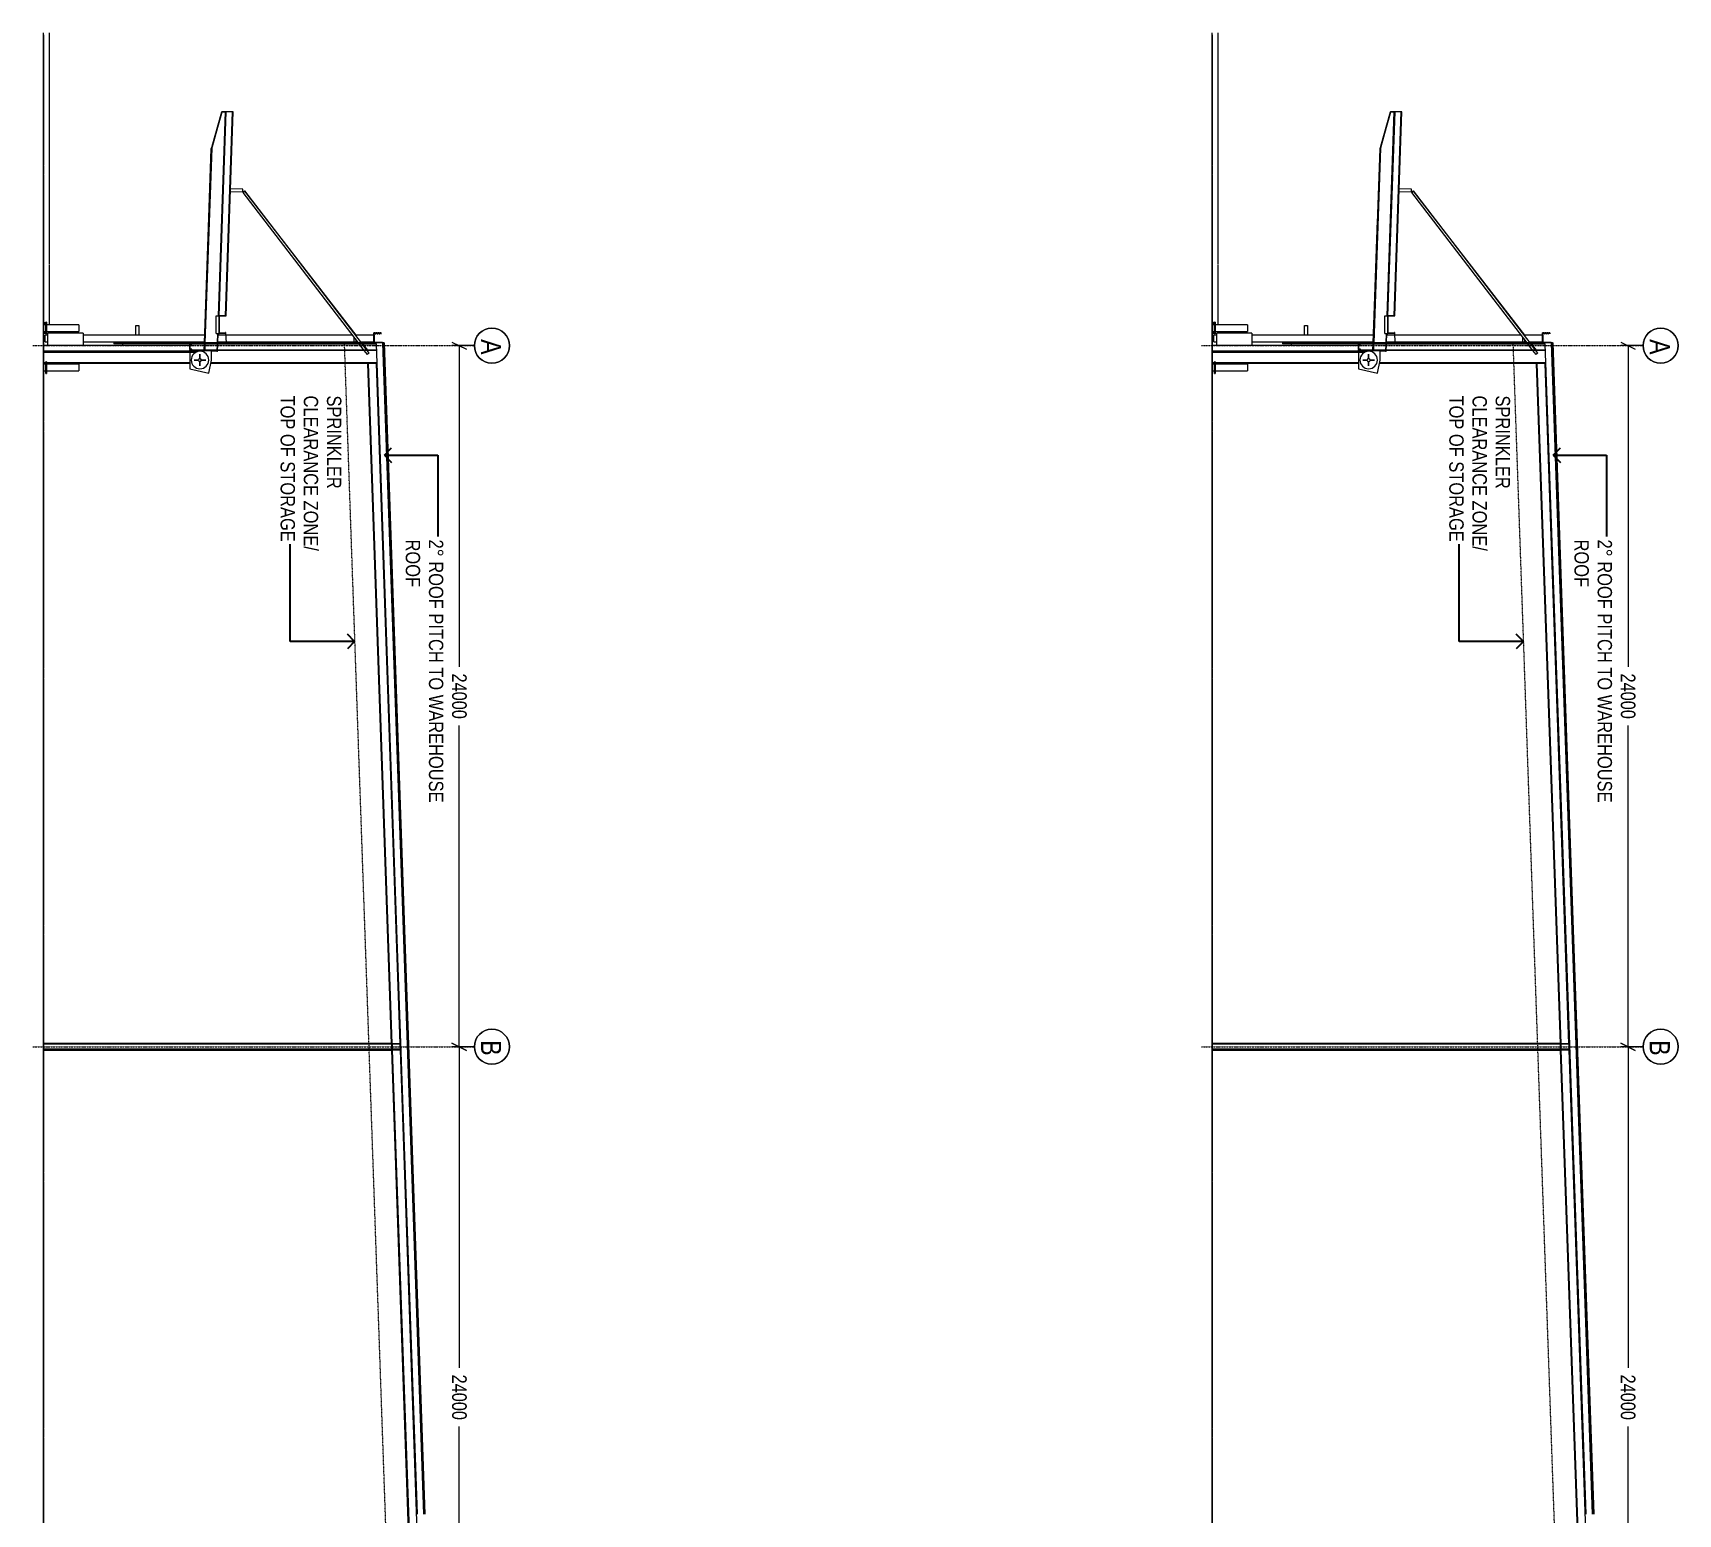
# Model space of a CAD drawing. Header units: millimetres. Extents: x -637480 to 299894, y -125373 to 39000.
# Drawn here: x -597480 to -541172, y -39999 to 10706 of the extents above; entities that cross this region are included whole.
import ezdxf

# ---------------------------------------------------------------- set-up
doc = ezdxf.new("R2010")
doc.units = ezdxf.units.MM
for name, pattern in [('Xref building Toll$0$_SBA Dash Dot - Datum', [4.4, 2.4, -1, 0, -1]), ('Xref building Toll$0$_SBA Dash Dot - Loose', [6, 4, -1, 0, -1]), ('Xref building Toll$0$_SBA Hidden Line - Loose', [2.4, 1.2, -1.2])]:
    doc.linetypes.add(name, pattern=pattern)
for name, color, linetype, lineweight in [('AM_BOR', 4, 'Continuous', 25), ('Xref building Toll$0$A-DETL', 90, 'Continuous', 9), ('Xref building Toll$0$A-DETL-HDLN', 90, 'Xref building Toll$0$_SBA Hidden Line - Loose', 9), ('Xref building Toll$0$A-DOOR', 31, 'Continuous', 9), ('Xref building Toll$0$A-DOOR-FRAM', 31, 'Continuous', 9), ('Xref building Toll$0$A-FLOR', 192, 'Continuous', 25), ('Xref building Toll$0$A-FLOR-LEVL', 51, 'Continuous', 9), ('Xref building Toll$0$A-GENM', 13, 'Continuous', 9), ('Xref building Toll$0$A-ROOF', 132, 'Continuous', 25), ('Xref building Toll$0$A-ROOF-MCUT', 132, 'Continuous', 9), ('Xref building Toll$0$A-ROOF-OTLN', 132, 'Continuous', 9), ('Xref building Toll$0$A-WALL', 113, 'Continuous', 9), ('Xref building Toll$0$annotation - dimensions', 7, 'Continuous', 0), ('Xref building Toll$0$G-ANNO-TEXT', 40, 'Continuous', 35), ('Xref building Toll$0$P-PIPE', 3, 'Continuous', 9), ('Xref building Toll$0$S-BEAM', 12, 'Continuous', 9), ('Xref building Toll$0$S-COLS', 52, 'Continuous', 9), ('Xref building Toll$0$S-GRID-IDEN', 1, 'Continuous', 25)]:
    doc.layers.add(name, color=color, linetype=linetype, lineweight=lineweight)
doc.layers.add('Xref building Toll$0$S-GRID', color=8, linetype='Continuous')
doc.styles.add('Xref building Toll$0$1 500 general', font='arial.ttf', dxfattribs={"width": 0.870588, "height": 850})
doc.styles.add('Xref building Toll$0$1 500 general_0', font='arial.ttf', dxfattribs={"width": 0.870588})
doc.styles.add('Xref building Toll$0$Arial Narrow', font='ARIALN.TTF', dxfattribs={"height": 491.641337})
doc.styles.add('Xref building Toll$0$Arial Narrow_1', font='ARIALN.TTF', dxfattribs={"height": 688.297872})
doc.dimstyles.new('Xref building Toll$0$1 500', dxfattribs={"dimtxt": 850, "dimasz": 425, "dimexe": 425, "dimexo": 0.0625, "dimgap": 425, "dimtad": 1, "dimdec": 0, "dimzin": 11, "dimdsep": 46, "dimtxsty": 'Xref building Toll$0$1 500 general', "dimblk": 'Xref building Toll$0$_Oblique_2.0', "dimcen": 0.09, "dimclrd": 256, "dimclre": 256, "dimadec": 4, "dimazin": 3, "dimtfac": 1, "dimtdec": 0, "dimtmove": 2, "dimatfit": 1, "dimldrblk": 'Xref building Toll$0$TerminatorOpen_2.0', "dimfxl": 1700, "dimfxlon": 1, "dimfrac": 2, "dimtolj": 1, "dimtzin": 11, "dimlwd": 0, "dimlwe": 0, "dimarcsym": 0})

# ---------------------------------------------------------------- blocks, each defined once
blk = doc.blocks.new('Xref building Toll$0$_SBA ROLLER LVDoor_C Clip At Side - 6000W x 5000H-991602-SECTION WAREHOUSE B')
at = {"layer": 'Xref building Toll$0$A-DOOR'}
for p, q in [((-139839, 47850), (-139839, 47100)), ((-139520, 47850), (-139839, 47850)), ((-139820, 47450), (-139820, 44500)), ((-139790, 44500), (-139790, 47319)), ((-139720, 47450), (-139720, 47451)), ((-139720, 47451), (-139570, 47451)), ((-139570, 47450), (-139720, 47450)), ((-139521, 47500), (-139521, 47650)), ((-139521, 47650), (-139520, 47650)), ((-139521, 47250), (-139521, 47400)), ((-139070, 47750), (-139520, 47850)), ((-139520, 47650), (-139520, 47500)), ((-139520, 47400), (-139520, 47250)), ((-139470, 47451), (-139320, 47451)), ((-139320, 47450), (-139470, 47450)), ((-139320, 47451), (-139320, 47450)), ((-139220, 47100), (-139070, 47750)), ((-140078, 47175), (-140078, 47100)), ((-140066, 47175), (-140078, 47175)), ((-140078, 47100), (-139878, 47100)), ((-140066, 47118), (-140066, 47175)), ((-139902, 47106), (-140054, 47106)), ((-140024, 42100), (-140024, 47100)), ((-139878, 47175), (-139890, 47175)), ((-139890, 47175), (-139890, 47118)), ((-139878, 47100), (-139878, 47175)), ((-139839, 47100), (-139878, 47100)), ((-139839, 47100), (-139220, 47100)), ((-139824, 47100), (-139824, 42100)), ((-139520, 47250), (-139521, 47250)), ((-139820, 44500), (-139790, 44500)), ((-139790, 44500), (-139820, 44500)), ((-139820, 44500), (-139820, 42100)), ((-139790, 42100), (-139790, 44500)), ((-139820, 42100), (-139790, 42100))]:
    blk.add_line(p, q, dxfattribs=at)
for centre, radius, start, end in [((-139520, 47450), 300, 90, 180), ((-139520, 47450), 300, 180, 205.8419), ((-139520, 47450), 300, 180, 270), ((-139520, 47450), 50, 90.573, 179.427), ((-139520, 47450), 50, 180.573, 269.427), ((-139520, 47450), 300, 0, 90), ((-139520, 47450), 50, 0.573, 89.427), ((-139520, 47450), 50, 270.573, 359.427), ((-139520, 47450), 300, 270, 0), ((-140054, 47118), 12, 180, 270), ((-139902, 47118), 12, 270, 0)]:
    blk.add_arc(centre, radius, start, end, dxfattribs=at)
at = {"layer": 'Xref building Toll$0$A-DOOR-FRAM'}
for p, q in [((-140012, 47106), (-140012, 47169)), ((-139822, 47100), (-139822, 42100)), ((-139788, 42100), (-139788, 47100)), ((-139786, 47100), (-139786, 42100))]:
    blk.add_line(p, q, dxfattribs=at)
blk = doc.blocks.new('Xref building Toll$0$Removable - Bollard Cast-In - 165 Bollard 1200 high - B2-623364-SECTION WAREHOUSE B')
at = {"layer": 'Xref building Toll$0$A-GENM'}
for p, q in [((-140725, 43300), (-140725, 42200)), ((-140725, 43300), (-140612, 43300)), ((-140612, 43300), (-140500, 43300)), ((-140500, 42200), (-140500, 43300)), ((-140812, 42200), (-140812, 42188)), ((-140812, 42188), (-140812, 42176)), ((-140811, 42200), (-140612, 42200)), ((-140811, 42188), (-140612, 42188)), ((-140612, 42188), (-140811, 42188)), ((-140612, 42176), (-140811, 42176)), ((-140725, 42176), (-140725, 42100)), ((-140612, 42200), (-140414, 42200)), ((-140612, 42188), (-140414, 42188)), ((-140414, 42188), (-140612, 42188)), ((-140414, 42176), (-140612, 42176)), ((-140500, 42100), (-140500, 42176)), ((-140412, 42188), (-140412, 42200)), ((-140412, 42176), (-140412, 42188))]:
    blk.add_line(p, q, dxfattribs=at)
blk = doc.blocks.new('Xref building Toll$0$_SBA ROLLER LVDoor_C Clip At Side - 6000W x 5000H-V2-SECTION WAREHOUSE B')
at = {"layer": 'Xref building Toll$0$A-DOOR-FRAM'}
for p, q in [((-140012, 47169), (-140012, 47106)), ((-140012, 47106), (-140012, 47169))]:
    blk.add_line(p, q, dxfattribs=at)
blk = doc.blocks.new('Xref building Toll$0$Removable - Bollard Cast-In - 165 Bollard 1200 high - B2-V3-SECTION WAREHOUSE B')
at = {"layer": 'Xref building Toll$0$A-GENM'}
for p, q in [((-140812, 42124), (-140812, 42112)), ((-140812, 42112), (-140812, 42100)), ((-140811, 42124), (-140726, 42124)), ((-140811, 42112), (-140726, 42112)), ((-140726, 42112), (-140811, 42112)), ((-140499, 42124), (-140414, 42124)), ((-140499, 42112), (-140414, 42112)), ((-140414, 42112), (-140499, 42112)), ((-140412, 42112), (-140412, 42124)), ((-140412, 42100), (-140412, 42112))]:
    blk.add_line(p, q, dxfattribs=at)
blk = doc.blocks.new('Xref building Toll$0$UC-Universal Column-Column - C4_5-250UC73-1332366-SECTION WAREHOUSE B')
at = {"layer": 'Xref building Toll$0$S-COLS'}
for p, q in [((-116139, 42100), (-116139, 54011)), ((-115885, 54020), (-115885, 42100))]:
    blk.add_line(p, q, dxfattribs=at)
blk = doc.blocks.new('Xref building Toll$0$DWP_Downpipe - 225mm-1364441-SECTION WAREHOUSE B')
at = {"layer": 'Xref building Toll$0$P-PIPE'}
for p, q in [((-140370, 53410), (-140370, 53401)), ((-140370, 53410), (-140257, 53410)), ((-140370, 53399), (-140370, 52775)), ((-140257, 53410), (-140145, 53410)), ((-140145, 53401), (-140145, 53410)), ((-140145, 52948), (-140145, 53399)), ((-140370, 52664), (-140370, 48346)), ((-140145, 48354), (-140145, 52836)), ((-140370, 48334), (-140370, 48075)), ((-140145, 48067), (-140145, 48342)), ((-140370, 47618), (-140370, 43450)), ((-140145, 43450), (-140145, 47610)), ((-140370, 42250), (-140370, 42150)), ((-140145, 42150), (-140145, 42250)), ((-140257, 42150), (-140370, 42150)), ((-140145, 42150), (-140257, 42150))]:
    blk.add_line(p, q, dxfattribs=at)
blk = doc.blocks.new('Xref building Toll$0$IVS-GM-DownPipe Cover - DP 225mm-1271533-SECTION WAREHOUSE B')
at = {"layer": 'Xref building Toll$0$A-GENM'}
for p, q in [((-140442, 43450), (-140442, 42250)), ((-140442, 43450), (-140276, 43450)), ((-140276, 43450), (-140024, 43450)), ((-140276, 42250), (-140442, 42250)), ((-140024, 42250), (-140276, 42250))]:
    blk.add_line(p, q, dxfattribs=at)
blk = doc.blocks.new('Xref building Toll$0$DPS_Downpipe Clamp - D225-744012-SECTION WAREHOUSE B')
at = {"layer": 'Xref building Toll$0$A-GENM'}
for p, q in [((-140375, 52782), (-140375, 52771)), ((-140375, 52782), (-140362, 52782)), ((-140140, 52732), (-140281, 52732)), ((-140215, 52782), (-140140, 52782)), ((-140140, 52782), (-140106, 52782)), ((-140140, 52732), (-140140, 52782)), ((-140106, 52732), (-140140, 52732))]:
    blk.add_line(p, q, dxfattribs=at)
blk = doc.blocks.new('Xref building Toll$0$IVS-GM-Face Based-Sump Pit - 600x600x100mm-1378060-SECTION WAREHOUSE B')
at = {"layer": 'Xref building Toll$0$A-GENM'}
for p, q in [((-141036, 48009), (-141036, 48098)), ((-140432, 48009), (-141036, 48009)), ((-140432, 48009), (-140432, 48109))]:
    blk.add_line(p, q, dxfattribs=at)
blk = doc.blocks.new('Xref building Toll$0$IVS-GM-Face Based-Sump Pit - 600x600x100mm-1268147-SECTION WAREHOUSE B')
at = {"layer": 'Xref building Toll$0$A-GENM'}
for p, q in [((-140708, 45359), (-140370, 45359)), ((-140708, 45259), (-140708, 45359)), ((-140370, 45259), (-140708, 45259)), ((-140145, 45359), (-140106, 45359)), ((-140106, 45259), (-140145, 45259))]:
    blk.add_line(p, q, dxfattribs=at)
blk = doc.blocks.new('Xref building Toll$0$UC-Universal Column-Column - C2_5-200UC60-1337977-SECTION WAREHOUSE B')
at = {"layer": 'Xref building Toll$0$S-COLS'}
for p, q in [((-116115, 54319), (-116115, 42100)), ((-116101, 54320), (-116101, 42100)), ((-115924, 54326), (-115924, 42100)), ((-115910, 42100), (-115910, 54326))]:
    blk.add_line(p, q, dxfattribs=at)
blk = doc.blocks.new('Xref building Toll$0$UB-Universal Beam-Column - C1_5_460UB75-1337975-SECTION WAREHOUSE B')
at = {"layer": 'Xref building Toll$0$S-COLS'}
for p, q in [((-139420, 53505), (-139420, 47830)), ((-139405, 53506), (-139405, 47824)), ((-139862, 53490), (-139862, 47100)), ((-139848, 53490), (-139848, 47100)), ((-139420, 47100), (-139420, 42200)), ((-139405, 47100), (-139405, 42200)), ((-139420, 42176), (-139420, 42100)), ((-139405, 42176), (-139405, 42100))]:
    blk.add_line(p, q, dxfattribs=at)
blk = doc.blocks.new('Xref building Toll$0$Grid - Grid Head-235101-SECTION WAREHOUSE B')
at = {"layer": 'Xref building Toll$0$S-GRID-IDEN'}
blk.add_circle((-140012, 62123), 600, dxfattribs=at)
for start, end in [(0, 180), (180, 0)]:
    blk.add_arc((-140012, 62123), 600, start, end, dxfattribs=at)
blk = doc.blocks.new('Xref building Toll$0$_Oblique_2.0')
at = {"color": 0, "linetype": 'ByBlock', "lineweight": -2}
for p, q in [((0, 0), (-1, 0)), ((0.5, 1), (-0.5, -1))]:
    blk.add_line(p, q, dxfattribs=at)
blk = doc.blocks.new('*D145')
at = {"layer": 'Defpoints', "color": 0, "linetype": 'Continuous', "transparency": 16777216}
for p in [(-542886, -24000), (-542361, -24000), (-542372, -48000)]:
    blk.add_point(p, dxfattribs=at)
at = {"layer": 'Xref building Toll$0$annotation - dimensions', "linetype": 'Continuous', "lineweight": 0, "transparency": 16777216}
for p, q in [((-542361, -24000), (-543136, -24000)), ((-542886, -24250), (-542886, -34995)), ((-542886, -47750), (-542886, -37005)), ((-542372, -48000), (-543136, -48000))]:
    blk.add_line(p, q, dxfattribs=at)
at = {"layer": 'Xref building Toll$0$annotation - dimensions', "linetype": 'Continuous', "lineweight": 0, "transparency": 16777216, "xscale": 250, "yscale": 250, "zscale": 250}
for p, rotation in [((-542886, -24000), 90), ((-542886, -48000), 270)]:
    blk.add_blockref('Xref building Toll$0$_Oblique_2.0', p, dxfattribs=dict(at, rotation=rotation))
at = {"layer": 'Xref building Toll$0$annotation - dimensions', "color": 0, "linetype": 'Continuous', "lineweight": 0, "transparency": 16777216, "insert": (-542886, -36000), "char_height": 500, "attachment_point": 5, "rotation": 270, "style": 'Xref building Toll$0$1 500 general_0'}
blk.add_mtext('\\A1;\\H1x;\\W0.8;24000', dxfattribs=at)
blk = doc.blocks.new('Xref building Toll$0$TerminatorOpen_2.0')
at = {"color": 0, "linetype": 'ByBlock', "lineweight": -2}
for q in [(-1, 1), (-1, 0), (-1, -1)]:
    blk.add_line((0, 0), q, dxfattribs=at)
blk = doc.blocks.new('*D147')
at = {"layer": 'Defpoints', "color": 0, "linetype": 'Continuous', "transparency": 16777216}
for p in [(-542372, 0), (-542886, -24000), (-542361, -24000)]:
    blk.add_point(p, dxfattribs=at)
at = {"layer": 'Xref building Toll$0$annotation - dimensions', "linetype": 'Continuous', "lineweight": 0, "transparency": 16777216}
for p, q in [((-542372, 0), (-543136, 0)), ((-542886, -250), (-542886, -10995)), ((-542886, -23750), (-542886, -13005)), ((-542361, -24000), (-543136, -24000))]:
    blk.add_line(p, q, dxfattribs=at)
at = {"layer": 'Xref building Toll$0$annotation - dimensions', "linetype": 'Continuous', "lineweight": 0, "transparency": 16777216, "xscale": 250, "yscale": 250, "zscale": 250}
for p, rotation in [((-542886, 0), 90), ((-542886, -24000), 270)]:
    blk.add_blockref('Xref building Toll$0$_Oblique_2.0', p, dxfattribs=dict(at, rotation=rotation))
at = {"layer": 'Xref building Toll$0$annotation - dimensions', "color": 0, "linetype": 'Continuous', "lineweight": 0, "transparency": 16777216, "insert": (-542886, -12000), "char_height": 500, "attachment_point": 5, "rotation": 270, "style": 'Xref building Toll$0$1 500 general_0'}
blk.add_mtext('\\A1;\\H1x;\\W0.8;24000', dxfattribs=at)
blk = doc.blocks.new('*D135')
at = {"layer": 'Defpoints', "color": 0, "linetype": 'Continuous', "transparency": 16777216}
for p in [(-582886, -24000), (-582361, -24000), (-582372, -48000)]:
    blk.add_point(p, dxfattribs=at)
at = {"layer": 'Xref building Toll$0$annotation - dimensions', "linetype": 'Continuous', "lineweight": 0, "transparency": 16777216}
for p, q in [((-582361, -24000), (-583136, -24000)), ((-582886, -24250), (-582886, -34995)), ((-582886, -47750), (-582886, -37005)), ((-582372, -48000), (-583136, -48000))]:
    blk.add_line(p, q, dxfattribs=at)
at = {"layer": 'Xref building Toll$0$annotation - dimensions', "linetype": 'Continuous', "lineweight": 0, "transparency": 16777216, "xscale": 250, "yscale": 250, "zscale": 250}
for p, rotation in [((-582886, -24000), 90), ((-582886, -48000), 270)]:
    blk.add_blockref('Xref building Toll$0$_Oblique_2.0', p, dxfattribs=dict(at, rotation=rotation))
at = {"layer": 'Xref building Toll$0$annotation - dimensions', "color": 0, "linetype": 'Continuous', "lineweight": 0, "transparency": 16777216, "insert": (-582886, -36000), "char_height": 500, "attachment_point": 5, "rotation": 270, "style": 'Xref building Toll$0$1 500 general_0'}
blk.add_mtext('\\A1;\\H1x;\\W0.8;24000', dxfattribs=at)
blk = doc.blocks.new('*D137')
at = {"layer": 'Defpoints', "color": 0, "linetype": 'Continuous', "transparency": 16777216}
for p in [(-582372, 0), (-582886, -24000), (-582361, -24000)]:
    blk.add_point(p, dxfattribs=at)
at = {"layer": 'Xref building Toll$0$annotation - dimensions', "linetype": 'Continuous', "lineweight": 0, "transparency": 16777216}
for p, q in [((-582372, 0), (-583136, 0)), ((-582886, -250), (-582886, -10995)), ((-582886, -23750), (-582886, -13005)), ((-582361, -24000), (-583136, -24000))]:
    blk.add_line(p, q, dxfattribs=at)
at = {"layer": 'Xref building Toll$0$annotation - dimensions', "linetype": 'Continuous', "lineweight": 0, "transparency": 16777216, "xscale": 250, "yscale": 250, "zscale": 250}
for p, rotation in [((-582886, 0), 90), ((-582886, -24000), 270)]:
    blk.add_blockref('Xref building Toll$0$_Oblique_2.0', p, dxfattribs=dict(at, rotation=rotation))
at = {"layer": 'Xref building Toll$0$annotation - dimensions', "color": 0, "linetype": 'Continuous', "lineweight": 0, "transparency": 16777216, "insert": (-582886, -12000), "char_height": 500, "attachment_point": 5, "rotation": 270, "style": 'Xref building Toll$0$1 500 general_0'}
blk.add_mtext('\\A1;\\H1x;\\W0.8;24000', dxfattribs=at)
blk = doc.blocks.new('Xref building Toll')
at = {"layer": 'Xref building Toll$0$A-DETL'}
for p, q in [((-597113.3, -150), (-597113.3, 10706.5)), ((-557113.3, -150), (-557113.3, 10706.5))]:
    blk.add_line(p, q, dxfattribs=at)
at = {"layer": 'Xref building Toll$0$A-DETL-HDLN'}
for p, q in [((-584717.1, -60000), (-586815.3, 84)), ((-544717.1, -60000), (-546815.3, 84))]:
    blk.add_line(p, q, dxfattribs=at)
at = {"layer": 'Xref building Toll$0$A-FLOR'}
for p, q in [((-597113.3, -120000), (-597113.3, -150)), ((-557113.3, -120000), (-557113.3, -150))]:
    blk.add_line(p, q, dxfattribs=at)
at = {"layer": 'Xref building Toll$0$A-FLOR-LEVL', "linetype": 'Xref building Toll$0$_SBA Dash Dot - Datum'}
for p, q in [((-597113.3, 10636.8), (-597113.3, -123289.7)), ((-557113.3, 10636.8), (-557113.3, -123289.7))]:
    blk.add_line(p, q, dxfattribs=at)
at = {"layer": 'Xref building Toll$0$A-ROOF'}
for p, q in [((-590871.4, 8000), (-591115, 1024)), ((-590627.3, 8000), (-590871.4, 8000)), ((-590870.9, 1024), (-590627.3, 8000)), ((-550871.4, 8000), (-551115, 1024)), ((-550627.3, 8000), (-550871.4, 8000)), ((-550870.9, 1024), (-550627.3, 8000)), ((-591115, 1024), (-590870.9, 1024)), ((-551115, 1024), (-550870.9, 1024)), ((-590883, 452), (-590870.5, 94)), ((-590871, 452), (-590883, 452)), ((-590858.5, 94), (-590871, 452)), ((-585732.3, 101.9), (-585732, 94)), ((-585469.1, 101.9), (-585732.3, 101.9)), ((-585731, 65), (-585030.4, -19997.1)), ((-584767.2, -19997.1), (-585469.1, 101.9)), ((-550883, 452), (-550870.5, 94)), ((-550871, 452), (-550883, 452)), ((-550858.5, 94), (-550871, 452)), ((-545732.3, 101.9), (-545732, 94)), ((-545469.1, 101.9), (-545732.3, 101.9)), ((-545731, 65), (-545030.4, -19997.1)), ((-544767.2, -19997.1), (-545469.1, 101.9)), ((-585030.3, -19998.6), (-584331.9, -39998.6)), ((-584068.8, -39998.6), (-584767.2, -19998.6)), ((-545030.3, -19998.6), (-544331.9, -39998.6)), ((-544068.8, -39998.6), (-544767.2, -19998.6))]:
    blk.add_line(p, q, dxfattribs=at)
at = {"layer": 'Xref building Toll$0$A-ROOF', "lineweight": 9}
for p, q in [((-590656.3, 8000), (-590899.9, 1024)), ((-550656.3, 8000), (-550899.9, 1024)), ((-585512.1, 101.9), (-584810.3, -19997.1)), ((-545512.1, 101.9), (-544810.3, -19997.1)), ((-584810.2, -19998.6), (-584111.8, -39998.6)), ((-544810.2, -19998.6), (-544111.8, -39998.6))]:
    blk.add_line(p, q, dxfattribs=at)
at = {"layer": 'Xref building Toll$0$A-ROOF-MCUT'}
for p, q in [((-590901.9, 1026), (-591103.9, 1026)), ((-591103.9, 1026), (-591103.9, 422)), ((-591101.9, 424), (-591101.9, 1024)), ((-590901.9, 1024), (-590901.9, 1026)), ((-550901.9, 1026), (-551103.9, 1026)), ((-551103.9, 1026), (-551103.9, 422)), ((-551101.9, 424), (-551101.9, 1024)), ((-550901.9, 1024), (-550901.9, 1026)), ((-591103.9, 422), (-590901.9, 422)), ((-590901.9, 424), (-591101.9, 424)), ((-590901.9, 422), (-590901.9, 424)), ((-585770.3, 435.9), (-585814.1, 435.9)), ((-585814.1, 435.9), (-585814.1, 104.9)), ((-585814.1, 104.9), (-585514.1, 104.9)), ((-585812.1, 106.9), (-585812.1, 433.9)), ((-585812.1, 433.9), (-585772.3, 433.9)), ((-585514.1, 106.9), (-585812.1, 106.9)), ((-585772.3, 433.9), (-585772.3, 406.9)), ((-585772.3, 406.9), (-585743.3, 406.9)), ((-585770.3, 408.9), (-585770.3, 435.9)), ((-585745.3, 408.9), (-585770.3, 408.9)), ((-585701.6, 435.9), (-585745.3, 435.9)), ((-585745.3, 435.9), (-585745.3, 408.9)), ((-585743.3, 406.9), (-585743.3, 433.9)), ((-585743.3, 433.9), (-585703.6, 433.9)), ((-585703.6, 433.9), (-585703.6, 406.9)), ((-585703.6, 406.9), (-585674.6, 406.9)), ((-585701.6, 408.9), (-585701.6, 435.9)), ((-585676.6, 408.9), (-585701.6, 408.9)), ((-585632.8, 435.9), (-585676.6, 435.9)), ((-585676.6, 435.9), (-585676.6, 408.9)), ((-585674.6, 406.9), (-585674.6, 433.9)), ((-585674.6, 433.9), (-585634.8, 433.9)), ((-585634.8, 433.9), (-585634.8, 406.9)), ((-585634.8, 406.9), (-585605.8, 406.9)), ((-585632.8, 408.9), (-585632.8, 435.9)), ((-585607.8, 408.9), (-585632.8, 408.9)), ((-585564.1, 435.9), (-585607.8, 435.9)), ((-585607.8, 435.9), (-585607.8, 408.9)), ((-585605.8, 406.9), (-585605.8, 433.9)), ((-585605.8, 433.9), (-585566.1, 433.9)), ((-585566.1, 433.9), (-585566.1, 406.9)), ((-585566.1, 406.9), (-585564.1, 406.9)), ((-585564.1, 406.9), (-585564.1, 435.9)), ((-585514.1, 104.9), (-585514.1, 106.9)), ((-551103.9, 422), (-550901.9, 422)), ((-550901.9, 424), (-551101.9, 424)), ((-550901.9, 422), (-550901.9, 424)), ((-545770.3, 435.9), (-545814.1, 435.9)), ((-545814.1, 435.9), (-545814.1, 104.9)), ((-545814.1, 104.9), (-545514.1, 104.9)), ((-545812.1, 106.9), (-545812.1, 433.9)), ((-545812.1, 433.9), (-545772.3, 433.9)), ((-545514.1, 106.9), (-545812.1, 106.9)), ((-545772.3, 433.9), (-545772.3, 406.9)), ((-545772.3, 406.9), (-545743.3, 406.9)), ((-545770.3, 408.9), (-545770.3, 435.9)), ((-545745.3, 408.9), (-545770.3, 408.9)), ((-545701.6, 435.9), (-545745.3, 435.9)), ((-545745.3, 435.9), (-545745.3, 408.9)), ((-545743.3, 406.9), (-545743.3, 433.9)), ((-545743.3, 433.9), (-545703.6, 433.9)), ((-545703.6, 433.9), (-545703.6, 406.9)), ((-545703.6, 406.9), (-545674.6, 406.9)), ((-545701.6, 408.9), (-545701.6, 435.9)), ((-545676.6, 408.9), (-545701.6, 408.9)), ((-545632.8, 435.9), (-545676.6, 435.9)), ((-545676.6, 435.9), (-545676.6, 408.9)), ((-545674.6, 406.9), (-545674.6, 433.9)), ((-545674.6, 433.9), (-545634.8, 433.9)), ((-545634.8, 433.9), (-545634.8, 406.9)), ((-545634.8, 406.9), (-545605.8, 406.9)), ((-545632.8, 408.9), (-545632.8, 435.9)), ((-545607.8, 408.9), (-545632.8, 408.9)), ((-545564.1, 435.9), (-545607.8, 435.9)), ((-545607.8, 435.9), (-545607.8, 408.9)), ((-545605.8, 406.9), (-545605.8, 433.9)), ((-545605.8, 433.9), (-545566.1, 433.9)), ((-545566.1, 433.9), (-545566.1, 406.9)), ((-545566.1, 406.9), (-545564.1, 406.9)), ((-545564.1, 406.9), (-545564.1, 435.9)), ((-545514.1, 104.9), (-545514.1, 106.9))]:
    blk.add_line(p, q, dxfattribs=at)
at = {"layer": 'Xref building Toll$0$A-ROOF-OTLN'}
for p, q in [((-585469.1, 101.9), (-585449.1, 101.9)), ((-584747.2, -19997.1), (-585449.1, 101.9)), ((-545469.1, 101.9), (-545449.1, 101.9)), ((-544747.2, -19997.1), (-545449.1, 101.9)), ((-584048.7, -39998.6), (-584747.2, -19998.6)), ((-544048.7, -39998.6), (-544747.2, -19998.6))]:
    blk.add_line(p, q, dxfattribs=at)
at = {"layer": 'Xref building Toll$0$A-WALL'}
for p, q in [((-596913.3, 2790), (-596913.3, 10706.5)), ((-556913.3, 2790), (-556913.3, 10706.5)), ((-596913.3, 712.5), (-596913.3, 2770)), ((-556913.3, 712.5), (-556913.3, 2770)), ((-597113.3, 150), (-597063.3, 150)), ((-596913.3, 429.1), (-596913.3, 487.5)), ((-594713.3, 94), (-594713.3, 65)), ((-594713.3, 94), (-592113.3, 94)), ((-592113.3, 65), (-594713.3, 65)), ((-594413.3, 132), (-594413.3, 94)), ((-594413.3, 65), (-594413.3, 12)), ((-585731, 65), (-585732, 94)), ((-557113.3, 150), (-557063.3, 150)), ((-556913.3, 429.1), (-556913.3, 487.5)), ((-554713.3, 94), (-554713.3, 65)), ((-554713.3, 94), (-552113.3, 94)), ((-552113.3, 65), (-554713.3, 65)), ((-554413.3, 132), (-554413.3, 94)), ((-554413.3, 65), (-554413.3, 12)), ((-545731, 65), (-545732, 94))]:
    blk.add_line(p, q, dxfattribs=at)
at = {"layer": 'Xref building Toll$0$A-WALL', "lineweight": 25}
for p, q in [((-585732, 94), (-592113.3, 94)), ((-592113.3, 94), (-592113.3, 65)), ((-592113.3, 65), (-585731, 65)), ((-545732, 94), (-552113.3, 94)), ((-552113.3, 94), (-552113.3, 65)), ((-552113.3, 65), (-545731, 65))]:
    blk.add_line(p, q, dxfattribs=at)
at = {"layer": 'Xref building Toll$0$G-ANNO-TEXT', "color": 7}
for p, q in [((-585451.1, -3744.5), (-585201.1, -3494.5)), ((-585451.1, -3744.5), (-585201.1, -3994.5)), ((-585451.1, -3744.5), (-583624.8, -3744.5)), ((-583624.8, -3744.5), (-583624.8, -6537.5)), ((-545451.1, -3744.5), (-545201.1, -3494.5)), ((-545451.1, -3744.5), (-545201.1, -3994.5)), ((-545451.1, -3744.5), (-543624.8, -3744.5)), ((-543624.8, -3744.5), (-543624.8, -6537.5)), ((-588669.3, -7858.9), (-588669.3, -6796.8)), ((-548669.3, -7858.9), (-548669.3, -6796.8)), ((-588669.3, -10128.2), (-588669.3, -7858.9)), ((-548669.3, -10128.2), (-548669.3, -7858.9)), ((-586467.5, -10128.2), (-588669.3, -10128.2)), ((-586467.5, -10128.2), (-586717.5, -9878.2)), ((-586467.5, -10128.2), (-586717.5, -10378.2)), ((-546467.5, -10128.2), (-548669.3, -10128.2)), ((-546467.5, -10128.2), (-546717.5, -9878.2)), ((-546467.5, -10128.2), (-546717.5, -10378.2))]:
    blk.add_line(p, q, dxfattribs=at)
at = {"layer": 'Xref building Toll$0$S-BEAM'}
for p, q in [((-591011.4, 8000), (-591344.5, 6806.2)), ((-591344, 6825.7), (-591011.4, 8000.9)), ((-591024.8, 7952), (-591344, 6824.1)), ((-591129.5, 1024.2), (-590885.9, 8000)), ((-591011.4, 8000.9), (-590897.3, 8001)), ((-591011.4, 7999.3), (-591011.4, 8000.9)), ((-590897.3, 8000), (-591011.4, 8000)), ((-590886.5, 8000), (-590885.9, 8016.9)), ((-590885.9, 8016.9), (-590871.4, 8016.9)), ((-590885.9, 8003), (-590885.9, 8016.9)), ((-590871.4, 8000), (-590885.9, 8000)), ((-590871.4, 8016.9), (-590871.4, 8000)), ((-551011.4, 8000), (-551344.5, 6806.2)), ((-551344, 6825.7), (-551011.4, 8000.9)), ((-551024.8, 7952), (-551344, 6824.1)), ((-551129.5, 1024.2), (-550885.9, 8000)), ((-551011.4, 8000.9), (-550897.3, 8001)), ((-551011.4, 7999.3), (-551011.4, 8000.9)), ((-550897.3, 8000), (-551011.4, 8000)), ((-550886.5, 8000), (-550885.9, 8016.9)), ((-550885.9, 8016.9), (-550871.4, 8016.9)), ((-550885.9, 8003), (-550885.9, 8016.9)), ((-550871.4, 8000), (-550885.9, 8000)), ((-550871.4, 8016.9), (-550871.4, 8000)), ((-591357.5, 6759.4), (-591590.3, 94)), ((-591357.5, 6759.4), (-591374.1, 6700)), ((-591373.6, 6737.1), (-591357, 6795.6)), ((-591357, 6762.1), (-591373.6, 6703.6)), ((-591357, 6795.6), (-591357, 6781.7)), ((-591357, 6776), (-591357, 6762.1)), ((-551357.5, 6759.4), (-551590.3, 94)), ((-551357.5, 6759.4), (-551374.1, 6700)), ((-551373.6, 6737.1), (-551357, 6795.6)), ((-551357, 6762.1), (-551373.6, 6703.6)), ((-551357, 6795.6), (-551357, 6781.7)), ((-551357, 6776), (-551357, 6762.1)), ((-591604.8, 94), (-591374.1, 6700)), ((-591597.4, 357), (-591373.6, 6737.1)), ((-591373.6, 6703.6), (-591373.6, 6737.1)), ((-551604.8, 94), (-551374.1, 6700)), ((-551597.4, 357), (-551373.6, 6737.1)), ((-551373.6, 6703.6), (-551373.6, 6737.1)), ((-590299.4, 5244.1), (-590264.2, 5271.1)), ((-590299.4, 5244.1), (-586347.9, 94)), ((-590264.2, 5271.1), (-590228.9, 5298.2)), ((-586235.9, 94), (-590228.9, 5298.2)), ((-586412, 356.8), (-590225.1, 5293.5)), ((-550299.4, 5244.1), (-550264.2, 5271.1)), ((-550299.4, 5244.1), (-546347.9, 94)), ((-550264.2, 5271.1), (-550228.9, 5298.2)), ((-546235.9, 94), (-550228.9, 5298.2)), ((-546412, 356.8), (-550225.1, 5293.5)), ((-591596.2, 357), (-591458.2, 4291.9)), ((-590999.5, 4331.1), (-590999.1, 4343)), ((-551596.2, 357), (-551458.2, 4291.9)), ((-550999.5, 4331.1), (-550999.1, 4343)), ((-591615.2, -150), (-591607.6, 65)), ((-591614.1, -173), (-591605.8, 65)), ((-591614, -150), (-591606.5, 65)), ((-591606.6, 94), (-591605.3, 132)), ((-591605.4, 94), (-591604.1, 132)), ((-591591.3, 65), (-591599.6, -173)), ((-591172.2, -198.9), (-591163, 65)), ((-591162, 94), (-591150.6, 420)), ((-591157.7, -199.4), (-591148.5, 65)), ((-591147.5, 94), (-591136.1, 420)), ((-586325.7, 65), (-586160.7, -150)), ((-586209, 94), (-586238.4, 132)), ((-586048.6, -150), (-586213.6, 65)), ((-586020.5, -150), (-586186.6, 65)), ((-551615.2, -150), (-551607.6, 65)), ((-551614.1, -173), (-551605.8, 65)), ((-551614, -150), (-551606.5, 65)), ((-551606.6, 94), (-551605.3, 132)), ((-551605.4, 94), (-551604.1, 132)), ((-551591.3, 65), (-551599.6, -173)), ((-551172.2, -198.9), (-551163, 65)), ((-551162, 94), (-551150.6, 420)), ((-551157.7, -199.4), (-551148.5, 65)), ((-551147.5, 94), (-551136.1, 420)), ((-546325.7, 65), (-546160.7, -150)), ((-546209, 94), (-546238.4, 132)), ((-546048.6, -150), (-546213.6, 65)), ((-546020.5, -150), (-546186.6, 65)), ((-591183.6, -198.5), (-591363.3, -192.2)), ((-591172.2, -198.9), (-591183.6, -198.5)), ((-591157.7, -199.4), (-591172.2, -198.9)), ((-586149.6, -164.5), (-586040.1, -307.2)), ((-586004.8, -280.1), (-586040.1, -307.2)), ((-585969.6, -253.1), (-586037.5, -164.5)), ((-585969.6, -253.1), (-586004.8, -280.1)), ((-551183.6, -198.5), (-551363.3, -192.2)), ((-551172.2, -198.9), (-551183.6, -198.5)), ((-551157.7, -199.4), (-551172.2, -198.9)), ((-546149.6, -164.5), (-546040.1, -307.2)), ((-546004.8, -280.1), (-546040.1, -307.2)), ((-545969.6, -253.1), (-546037.5, -164.5)), ((-545969.6, -253.1), (-546004.8, -280.1)), ((-585201.4, -23897.5), (-586014.7, -607)), ((-586002.9, -607), (-585189.6, -23897.5)), ((-584906, -23897.5), (-585719.3, -607)), ((-545201.4, -23897.5), (-546014.7, -607)), ((-546002.9, -607), (-545189.6, -23897.5)), ((-544906, -23897.5), (-545719.3, -607)), ((-585194.7, -24088.3), (-585200.9, -23911.7)), ((-584363.3, -47897.5), (-585194.2, -24102.5)), ((-585189.1, -23911.7), (-585182.9, -24088.3)), ((-585182.4, -24102.5), (-584351.5, -47897.5)), ((-584899.3, -24088.3), (-584905.5, -23911.7)), ((-584067.9, -47897.5), (-584898.8, -24102.5)), ((-545194.7, -24088.3), (-545200.9, -23911.7)), ((-544363.3, -47897.5), (-545194.2, -24102.5)), ((-545189.1, -23911.7), (-545182.9, -24088.3)), ((-545182.4, -24102.5), (-544351.5, -47897.5)), ((-544899.3, -24088.3), (-544905.5, -23911.7)), ((-544067.9, -47897.5), (-544898.8, -24102.5))]:
    blk.add_line(p, q, dxfattribs=at)
at = {"layer": 'Xref building Toll$0$S-BEAM', "flags": 128}
for points in [[(-590897.3, 8001), (-590894.8, 8001), (-590892.4, 8001.2), (-590890.2, 8001.4), (-590888.4, 8001.7), (-590887.1, 8002.1), (-590886.2, 8002.5), (-590885.9, 8003)], [(-590885.9, 8000), (-590886.2, 8000), (-590887.1, 8000), (-590888.4, 8000), (-590890.2, 8000), (-590892.4, 8000), (-590894.8, 8000), (-590897.3, 8000)], [(-550897.3, 8001), (-550894.8, 8001), (-550892.4, 8001.2), (-550890.2, 8001.4), (-550888.4, 8001.7), (-550887.1, 8002.1), (-550886.2, 8002.5), (-550885.9, 8003)], [(-550885.9, 8000), (-550886.2, 8000), (-550887.1, 8000), (-550888.4, 8000), (-550890.2, 8000), (-550892.4, 8000), (-550894.8, 8000), (-550897.3, 8000)], [(-591344.5, 6806.2), (-591346.5, 6798.9), (-591348.5, 6791.7), (-591350.4, 6785), (-591352.1, 6778.7), (-591353.7, 6773.1), (-591355, 6768.4), (-591356.1, 6764.5), (-591356.9, 6761.7), (-591357.4, 6760), (-591357.5, 6759.4)], [(-591357, 6781.7), (-591356.9, 6781.9), (-591356.4, 6783.3), (-591355.6, 6785.8), (-591354.5, 6789.3), (-591353.2, 6793.7), (-591351.7, 6799), (-591349.9, 6805), (-591348, 6811.5), (-591346, 6818.5), (-591344, 6825.7)], [(-591344, 6824.1), (-591346, 6816.8), (-591348, 6809.7), (-591349.9, 6803), (-591351.7, 6796.6), (-591353.2, 6790.9), (-591354.5, 6786), (-591355.6, 6782), (-591356.4, 6778.9), (-591356.9, 6776.9), (-591357, 6776)], [(-551344.5, 6806.2), (-551346.5, 6798.9), (-551348.5, 6791.7), (-551350.4, 6785), (-551352.1, 6778.7), (-551353.7, 6773.1), (-551355, 6768.4), (-551356.1, 6764.5), (-551356.9, 6761.7), (-551357.4, 6760), (-551357.5, 6759.4)], [(-551357, 6781.7), (-551356.9, 6781.9), (-551356.4, 6783.3), (-551355.6, 6785.8), (-551354.5, 6789.3), (-551353.2, 6793.7), (-551351.7, 6799), (-551349.9, 6805), (-551348, 6811.5), (-551346, 6818.5), (-551344, 6825.7)], [(-551344, 6824.1), (-551346, 6816.8), (-551348, 6809.7), (-551349.9, 6803), (-551351.7, 6796.6), (-551353.2, 6790.9), (-551354.5, 6786), (-551355.6, 6782), (-551356.4, 6778.9), (-551356.9, 6776.9), (-551357, 6776)]]:
    blk.add_lwpolyline(points, dxfattribs=at)
at = {"layer": 'Xref building Toll$0$S-BEAM'}
for centre, major_axis, start_param, end_param in [((-590260.3, 5266.3), (35.2, 27.2), 1.414294, 2.3486615), ((-590260.3, 5266.3), (32.6, 25.2), 1.414294, 2.2645538), ((-590260.3, 5266.3), (35.2, 27.2), 0.7558146, 1.414294), ((-590260.3, 5266.3), (32.6, 25.2), 0.8906952, 1.414294), ((-550260.3, 5266.3), (35.2, 27.2), 1.414294, 2.3486615), ((-550260.3, 5266.3), (32.6, 25.2), 1.414294, 2.2645538), ((-550260.3, 5266.3), (35.2, 27.2), 0.7558146, 1.414294), ((-550260.3, 5266.3), (32.6, 25.2), 0.8906952, 1.414294)]:
    blk.add_ellipse(centre, major_axis=major_axis, ratio=0.2042889, start_param=start_param, end_param=end_param, dxfattribs=at)
at = {"layer": 'Xref building Toll$0$S-COLS'}
for p, q in [((-590722.2, 5280.4), (-590295.5, 5265.5)), ((-590292.4, 5354.3), (-590719.1, 5369.2)), ((-590295.5, 5265.5), (-590293.9, 5311.5)), ((-590293.9, 5311.5), (-590292.4, 5354.3)), ((-550722.2, 5280.4), (-550295.5, 5265.5)), ((-550292.4, 5354.3), (-550719.1, 5369.2)), ((-550295.5, 5265.5), (-550293.9, 5311.5)), ((-550293.9, 5311.5), (-550292.4, 5354.3))]:
    blk.add_line(p, q, dxfattribs=at)
at = {"layer": 'Xref building Toll$0$S-GRID', "linetype": 'Xref building Toll$0$_SBA Dash Dot - Loose'}
for p, q in [((-597479.9, 0), (-582361.1, 0)), ((-557479.9, 0), (-542361.1, 0)), ((-597479.9, -24000), (-582361.1, -24000)), ((-557479.9, -24000), (-542361.1, -24000))]:
    blk.add_line(p, q, dxfattribs=at)
at = {"layer": 'Xref building Toll$0$A-DOOR', "rotation": 270}
for name, p in [('Xref building Toll$0$_SBA ROLLER LVDoor_C Clip At Side - 6000W x 5000H-991602-SECTION WAREHOUSE B', (-639213.3, -140012.5)), ('Xref building Toll$0$_SBA ROLLER LVDoor_C Clip At Side - 6000W x 5000H-991602-SECTION WAREHOUSE B', (-599213.3, -140012.5)), ('Xref building Toll$0$_SBA ROLLER LVDoor_C Clip At Side - 6000W x 5000H-V2-SECTION WAREHOUSE B', (-639213.3, -140012.5)), ('Xref building Toll$0$_SBA ROLLER LVDoor_C Clip At Side - 6000W x 5000H-V2-SECTION WAREHOUSE B', (-599213.3, -140012.5))]:
    blk.add_blockref(name, p, dxfattribs=at)
at = {"layer": 'Xref building Toll$0$A-GENM', "rotation": 270}
for name, p in [('Xref building Toll$0$Removable - Bollard Cast-In - 165 Bollard 1200 high - B2-623364-SECTION WAREHOUSE B', (-639213.3, -140012.5)), ('Xref building Toll$0$Removable - Bollard Cast-In - 165 Bollard 1200 high - B2-V3-SECTION WAREHOUSE B', (-639213.3, -140012.5)), ('Xref building Toll$0$IVS-GM-Face Based-Sump Pit - 600x600x100mm-1268147-SECTION WAREHOUSE B', (-639213.3, -140012.5)), ('Xref building Toll$0$IVS-GM-Face Based-Sump Pit - 600x600x100mm-1378060-SECTION WAREHOUSE B', (-639213.3, -140012.5)), ('Xref building Toll$0$Removable - Bollard Cast-In - 165 Bollard 1200 high - B2-623364-SECTION WAREHOUSE B', (-599213.3, -140012.5)), ('Xref building Toll$0$Removable - Bollard Cast-In - 165 Bollard 1200 high - B2-V3-SECTION WAREHOUSE B', (-599213.3, -140012.5)), ('Xref building Toll$0$IVS-GM-Face Based-Sump Pit - 600x600x100mm-1268147-SECTION WAREHOUSE B', (-599213.3, -140012.5)), ('Xref building Toll$0$IVS-GM-Face Based-Sump Pit - 600x600x100mm-1378060-SECTION WAREHOUSE B', (-599213.3, -140012.5)), ('Xref building Toll$0$IVS-GM-DownPipe Cover - DP 225mm-1271533-SECTION WAREHOUSE B', (-639213.3, -140012.5)), ('Xref building Toll$0$DPS_Downpipe Clamp - D225-744012-SECTION WAREHOUSE B', (-639213.3, -140012.5)), ('Xref building Toll$0$IVS-GM-DownPipe Cover - DP 225mm-1271533-SECTION WAREHOUSE B', (-599213.3, -140012.5)), ('Xref building Toll$0$DPS_Downpipe Clamp - D225-744012-SECTION WAREHOUSE B', (-599213.3, -140012.5)), ('Xref building Toll$0$Removable - Bollard Cast-In - 165 Bollard 1200 high - B2-623364-SECTION WAREHOUSE B', (-639213.3, -141362.5)), ('Xref building Toll$0$Removable - Bollard Cast-In - 165 Bollard 1200 high - B2-623364-SECTION WAREHOUSE B', (-599213.3, -141362.5))]:
    blk.add_blockref(name, p, dxfattribs=at)
at = {"layer": 'Xref building Toll$0$P-PIPE', "rotation": 270}
for p in [(-639213.3, -140012.5), (-599213.3, -140012.5)]:
    blk.add_blockref('Xref building Toll$0$DWP_Downpipe - 225mm-1364441-SECTION WAREHOUSE B', p, dxfattribs=at)
at = {"layer": 'Xref building Toll$0$S-COLS', "rotation": 270}
for name, p in [('Xref building Toll$0$UB-Universal Beam-Column - C1_5_460UB75-1337975-SECTION WAREHOUSE B', (-639213.3, -140012.5)), ('Xref building Toll$0$UB-Universal Beam-Column - C1_5_460UB75-1337975-SECTION WAREHOUSE B', (-599213.3, -140012.5)), ('Xref building Toll$0$UC-Universal Column-Column - C4_5-250UC73-1332366-SECTION WAREHOUSE B', (-639213.3, -140012.5)), ('Xref building Toll$0$UC-Universal Column-Column - C2_5-200UC60-1337977-SECTION WAREHOUSE B', (-639213.3, -140012.5)), ('Xref building Toll$0$UC-Universal Column-Column - C4_5-250UC73-1332366-SECTION WAREHOUSE B', (-599213.3, -140012.5)), ('Xref building Toll$0$UC-Universal Column-Column - C2_5-200UC60-1337977-SECTION WAREHOUSE B', (-599213.3, -140012.5))]:
    blk.add_blockref(name, p, dxfattribs=at)
at = {"layer": 'Xref building Toll$0$S-GRID-IDEN', "rotation": 270}
for p in [(-643894.5, -140012.5), (-603894.5, -140012.5), (-643894.5, -164012.5), (-603894.5, -164012.5)]:
    blk.add_blockref('Xref building Toll$0$Grid - Grid Head-235101-SECTION WAREHOUSE B', p, dxfattribs=at)
at = {"layer": 'Xref building Toll$0$G-ANNO-TEXT', "color": 7, "char_height": 491.641, "attachment_point": 1, "rotation": 270, "line_spacing_factor": 0.968573, "style": 'Xref building Toll$0$Arial Narrow'}
for s, insert, width in [('SPRINKLER\\PCLEARANCE ZONE/\\PTOP OF STORAGE', (-586923.7, -1706.8), 6360), ('SPRINKLER\\PCLEARANCE ZONE/\\PTOP OF STORAGE', (-546923.7, -1706.8), 6360), ('2° ROOF PITCH TO WAREHOUSE\\PROOF', (-583433.9, -6637.5), 10764), ('2° ROOF PITCH TO WAREHOUSE\\PROOF', (-543433.9, -6637.5), 10764)]:
    blk.add_mtext(s, dxfattribs=dict(at, insert=insert, width=width))
at = {"layer": 'Xref building Toll$0$S-GRID-IDEN', "lineweight": 9, "char_height": 688.3, "width": 629.969, "attachment_point": 2, "rotation": 270, "line_spacing_factor": 0.968573, "style": 'Xref building Toll$0$Arial Narrow_1'}
for s, insert in [('A', (-581454, -40.8)), ('A', (-541454, -40.8)), ('B', (-581454, -24040.8)), ('B', (-541454, -24040.8))]:
    blk.add_mtext(s, dxfattribs=dict(at, insert=insert))
at = {"layer": 'Xref building Toll$0$annotation - dimensions', "linetype": 'Continuous', "lineweight": 0}
for base, p1, p2, angle, picture, middle in [((-582885.9, -24000), (-582371.8, 0), (-582361.1, -24000), 270, '*D137', (-582885.9, -12000)), ((-542885.9, -24000), (-542371.8, 0), (-542361.1, -24000), 270, '*D147', (-542885.9, -12000)), ((-582885.9, -24000), (-582371.8, -48000), (-582361.1, -24000), 90, '*D135', (-582885.9, -36000)), ((-542885.9, -24000), (-542371.8, -48000), (-542361.1, -24000), 90, '*D145', (-542885.9, -36000))]:
    dim = blk.add_linear_dim(base=base, p1=p1, p2=p2, angle=angle, text='\\H1x;\\W0.8;<>', dimstyle='Xref building Toll$0$1 500', override={"dimscale": 0.5, "dimtxt": 1000, "dimasz": 500, "dimexe": 500, "dimgap": 500, "dimtxsty": 'Xref building Toll$0$1 500 general_0', "dimatfit": 3, "dimfxl": 2000}, dxfattribs=at)
    dim.commit()
    dim.dimension.update_dxf_attribs({"geometry": picture, "text_midpoint": middle, "text_rotation": 270})

msp = doc.modelspace()

# ---------------------------------------------------------------- block references
at = {"layer": 'AM_BOR'}
msp.add_blockref('Xref building Toll', (0, 0), dxfattribs=at)

doc.saveas('drawing.dxf')
